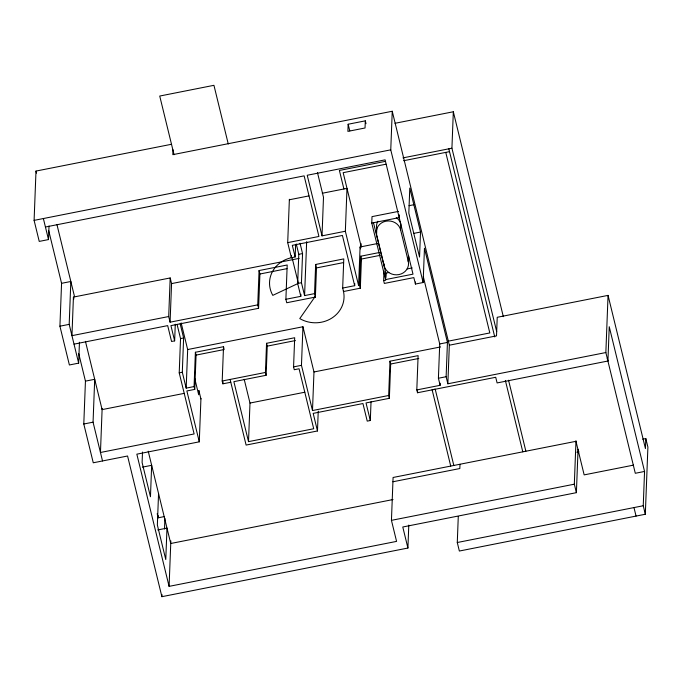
<?xml version="1.0" encoding="UTF-8"?>
<svg xmlns="http://www.w3.org/2000/svg" width="682" height="682" viewBox="0 0 682 682"><rect width="100%" height="100%" fill="white"/><g stroke="black" fill="none" stroke-linecap="round" stroke-linejoin="round"><path stroke-width="1.02" d="M49.019 225.989L48.499 239.578L39.232 241.411L34.1 220.371L35.993 171.071L171.156 144.345M79.453 342.228L78.652 363.139L69.385 364.972L59.922 326.192L61.568 283.32L48.703 230.593M78.652 363.139L69.189 324.359L70.834 281.487L61.568 283.32M73.426 297.079L71.951 335.663L168.701 316.533L170.185 277.949L73.426 297.079L73.886 298.963M408.791 525.089L407.913 548.038L161.898 596.682L127.568 456.002L93.264 462.788L83.792 424.008L85.446 381.136L78.737 353.651M102.522 460.955L93.059 422.175L94.704 379.303L85.446 381.136M102.147 408.424L100.459 452.481L194.123 433.957L179.221 372.883L180.534 338.587L177.073 324.402M142.504 452.038L142.103 462.524L150.458 496.752L151.66 465.312L142.402 467.144M158.556 493.572L157.354 525.012L165.777 559.547L166.988 528.115L157.721 529.94M164.371 516.572L158.19 517.8L158.267 515.728M173.015 149.776L172.827 154.652L392.244 111.26L449.336 345.203L447.852 383.787L605.855 352.543L608.054 295.383L497.229 317.292L496.513 335.868L449.336 345.203M379.55 252.493L360.752 256.21L361.443 259.041L360.326 288.188L343.515 291.512L342.671 288.06L343.788 258.904L315.655 264.471L316.499 267.924L315.374 297.079L286.73 302.74L285.886 299.287L287.199 264.991L259.066 270.558L257.745 304.854L170.082 322.185L171.566 283.601L170.185 277.949M161.898 596.682L161.984 594.568M164.498 529.002L164.908 518.422M74.014 344.146L167.687 325.621L171.557 341.477L174.643 340.872L175.283 324.24M633.569 465.115L584.159 474.885L575.966 441.314L393.088 477.477L391.442 520.349L396.574 541.389L169.093 586.367L170.841 540.894M223.977 348.587L223.517 346.703L195.384 352.27L194.072 386.566L186.177 388.126L182.307 372.27L183.62 337.974L180.167 323.797M186.177 388.126L187.661 349.542L181.156 322.91M169.093 586.367L136.835 454.169L199.28 441.825L186.868 390.948L194.754 389.388L196.075 355.092L195.384 352.27M198.854 390.581L198.692 394.759L194.66 378.212M199.28 441.825L200.943 398.467M230.78 382.261L222.895 383.821L222.204 381.008L223.517 346.703M222.895 383.821L222.971 381.741M248.512 441.638L233.875 381.656L266.125 375.279L265.434 372.457L266.551 343.302L294.692 337.743L293.567 366.89L294.257 369.721L299.066 368.766L313.703 428.748L248.512 441.638L249.987 403.053L244.19 379.269M174.643 340.872L170.926 325.638L258.589 308.307L259.91 274.011L259.066 270.558M266.125 375.279L267.242 346.132L266.551 343.302M295.638 244.471L295.161 256.969L291.385 257.711L287.702 242.639L289.373 199.28M291.385 257.711L291.461 255.631M285.886 299.287L300.805 296.338L297.667 283.465L298.784 254.309L296.269 244.011M300.805 296.338L300.89 294.249M315.655 264.471L314.53 293.627L304.581 295.587L301.444 282.715L302.561 253.568L300.046 243.261M458.278 516.444L457.281 542.514L459.353 551.03L645.317 514.254L643.245 505.746L644.558 471.45L609.239 326.721L607.926 361.017L497.101 382.934L495.72 377.282L417.495 392.747L416.804 389.925L418.117 355.629L389.985 361.187L388.663 395.492L312.492 410.547L301.461 365.33L302.944 326.746L187.661 349.542M304.581 295.587L306.653 241.658M312.492 410.547L313.976 371.963L302.944 326.746M322.288 193.253L346.993 188.368L345.348 231.241L322.015 235.861L323.498 197.277L317.48 172.623M230.098 379.448L246.108 445.073L317.48 430.964L318.238 411.144M348.161 124.235L347.888 131.379L365.041 127.986L365.313 120.842L348.161 124.235L349.772 130.833M342.671 288.06L354.674 285.69L354.759 283.567M360.752 256.21L359.636 285.366L358.604 285.57L360.087 246.986L377.581 243.525M360.855 247.719L361.017 243.542M447.852 383.787L446.13 376.72L447.443 342.424L424.46 248.222L423.138 282.519L415.423 284.044L413.846 277.608L384.341 283.439L383.651 280.617L385.714 280.208L371.767 223.057L372.014 216.629L398.441 211.403M408.203 261.317A12.31 11.244 2.2 0 0 408.475 255.503L408.254 261.215A12.31 11.244 2.2 0 1 398.927 274.582A12.31 11.244 2.2 0 1 384.23 265.963L376.575 234.565L376.788 228.845A12.31 11.244 2.2 0 1 377.879 221.224M317.48 430.964L313.183 413.377L362.935 403.539L367.231 421.126L370.317 420.513L371.034 401.741M383.651 280.617L384.009 271.24M384.23 265.963L384.307 264.062M385.816 277.455L385.961 273.78L373.514 222.792M423.138 282.519L390.76 149.844L392.244 111.26M370.317 420.513L366.021 402.926L389.354 398.314L390.675 364.018L389.985 361.187M399.32 214.873L399.209 217.626L371.767 223.057M408.254 261.215L400.59 229.817L400.811 224.097A12.31 11.244 2.2 0 0 396.276 217.592M415.423 284.044L415.5 281.964M420.513 232.05L419.549 257.054L408.825 213.099L409.78 188.087L420.513 232.05L413.752 233.38M417.495 392.747L417.572 390.675M416.804 389.925L440.129 385.313L438.407 378.246L439.728 343.95L423.309 276.662M440.129 385.313L440.214 383.224M496.675 331.588L451.927 148.207L453.325 111.763L394.989 123.297M460 464.246L459.83 468.534L392.926 481.765M407.913 548.038L402.781 526.998L576.392 492.668L574.321 484.186L575.992 440.785M576.392 492.668L578.055 449.268M642.691 439.199L645.82 438.577L645.436 448.586L608.054 295.383M645.317 514.254L647.9 447.094L645.82 438.577M315.22 296.448L299.773 318.588A28.832 26.342 2.2 0 0 331.793 318.11A28.832 26.342 2.2 0 0 343.361 290.89M34.1 220.371L390.76 149.844M45.43 227.021L304.138 175.862L318.929 236.466L287.702 242.639M385.253 161.387L339.389 170.457L343.907 188.982M402.968 157.883L451.927 148.207M385.918 164.217L343.165 172.674L360.94 245.52M403.642 160.713L449.523 151.643M289.356 199.766L308.912 195.905M409.021 205.683L413.846 204.728M298.784 254.309L302.561 253.568M171.566 283.601L299.176 258.367M259.91 274.011L287.003 268.648M316.499 267.924L343.592 262.57M361.443 259.041L380.241 255.324M59.922 326.192L69.189 324.359M297.667 283.465L301.444 282.715M388.851 272.544L385.807 273.15L385.56 279.577L413.002 274.155L385.108 159.852L307.224 175.257L322.015 235.861M407.154 268.93L412.235 267.924M180.534 338.587L183.62 337.974M196.075 355.092L224.208 349.525M267.242 346.132L295.383 340.565M179.221 372.883L182.307 372.27M222.204 381.008L265.434 372.457M293.567 366.89L301.461 365.33M184.293 393.352L102.104 409.609L85.446 341.35M448.048 341.205L489.812 332.944L445.755 152.384M439.728 343.95L447.443 342.424M313.976 371.963L440.581 346.933M83.792 424.008L93.059 422.175M390.675 364.018L418.808 358.451M249.987 403.053L304.837 392.21M438.407 378.246L446.13 376.72M576.87 452.217L578.958 451.799M393.011 499.548L170.747 543.494L148.224 451.22M391.442 520.349L574.321 484.186M644.558 471.45L635.3 473.282L607.295 358.536M457.281 542.514L643.245 505.746M605.855 352.543L607.926 361.017M633.979 507.579L636.059 516.086M453.325 111.763L503.333 316.67M508.542 380.206L525.873 451.22M448.833 148.812L494.748 336.934M505.353 380.411L522.787 451.834M453.82 465.465L435.201 389.166L432.115 389.772L450.734 466.079M365.313 120.842L366.004 123.672M360.087 246.986L360.548 248.87M388.663 395.492L389.354 398.314M359.636 285.366L360.326 288.188M345.348 231.241L358.604 285.57M354.674 285.69L342.415 235.443L292.322 245.35L295.161 256.969M314.53 293.627L315.374 297.079M228.265 144.004L213.943 85.318L159.733 96.043L174.055 154.72M257.745 304.854L258.589 308.307M198.854 390.471L200.926 398.953M194.072 386.566L194.754 389.388M168.701 316.533L170.082 322.185M157.192 513.699L158.19 517.8M56.921 224.48L74.594 296.875M35.993 171.071L36.496 173.134M43.367 218.538L48.499 239.578M376.575 234.565A12.31 11.244 2.2 0 1 385.901 221.198A12.31 11.244 2.2 0 1 400.59 229.817M298.349 283.328L272.8 295.366A28.832 26.342 2.2 0 1 292.067 257.583L298.349 283.328"/></g></svg>
